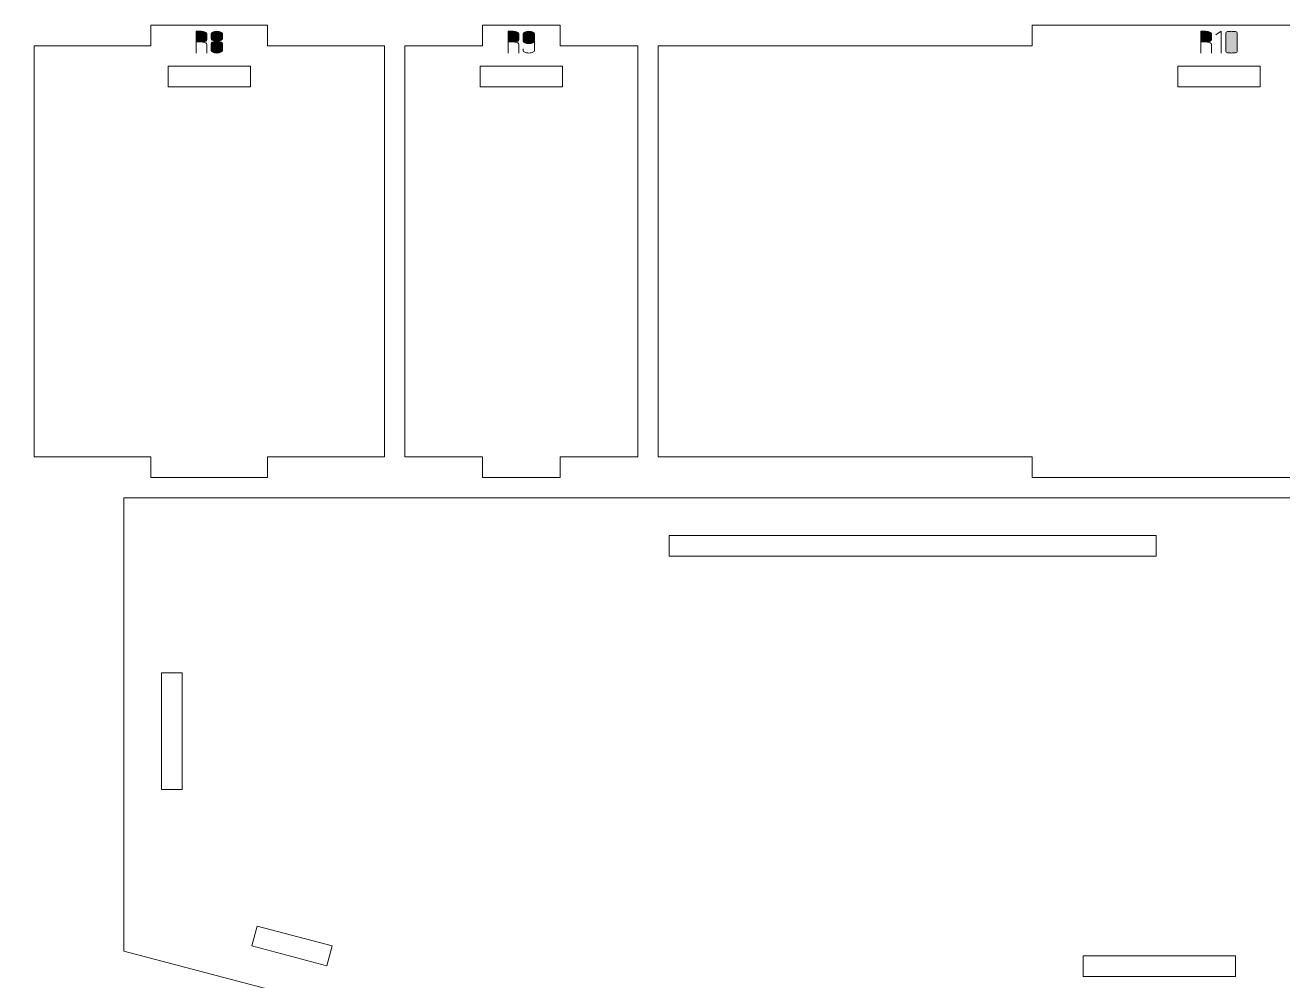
# Model space of a CAD drawing. Header units: centimetres. Extents: x -250 to 250, y -508 to 508.
# Drawn here: x 71.53 to 89.89, y 52.23 to 66.18 of the extents above; entities that cross this region are included whole.
import ezdxf

# ---------------------------------------------------------------- set-up
doc = ezdxf.new("R2010")
doc.units = ezdxf.units.CM
doc.header["$MEASUREMENT"] = 0
doc.layers.add('Capa 1', color=7, linetype='Continuous')

msp = doc.modelspace()

# ---------------------------------------------------------------- hatches: boundary and pattern name
at = {"layer": 'Capa 1', "true_color": 0x3e4095}
h = msp.add_hatch(color=175, dxfattribs=at)
edge = h.paths.add_edge_path()
edge.add_spline(control_points=[(74.09969, 65.93568), (74.1321, 65.93782), (74.15396, 65.94202), (74.16527, 65.94829), (74.17659, 65.95456), (74.18224, 65.96167), (74.18224, 65.96962), (74.18224, 65.96962), (74.18224, 66.05538), (74.18224, 66.05538), (74.18224, 66.06516), (74.17422, 66.07349), (74.15817, 66.08037), (74.14211, 66.08725), (74.12262, 66.09069), (74.09969, 66.09069), (74.09969, 66.09069), (74.02494, 66.09069), (74.02494, 66.09069), (74.02494, 66.09069), (74.02494, 65.93568), (74.02494, 65.93568), (74.02494, 65.93568), (74.09969, 65.93568), (74.09969, 65.93568)], knot_values=[0, 0, 0, 0, 0.125, 0.125, 0.125, 0.25, 0.25, 0.25, 0.375, 0.375, 0.375, 0.5, 0.5, 0.5, 0.625, 0.625, 0.625, 0.75, 0.75, 0.75, 0.875, 0.875, 0.875, 1, 1, 1, 1], degree=3, periodic=1)
h = msp.add_hatch(color=175, dxfattribs=at)
edge = h.paths.add_edge_path()
edge.add_spline(control_points=[(74.02494, 65.77425), (74.02494, 65.77425), (74.02494, 66.09069), (74.02494, 66.09069), (74.02494, 66.09069), (74.09969, 66.09069), (74.09969, 66.09069), (74.12262, 66.09069), (74.14211, 66.08725), (74.15817, 66.08037), (74.17422, 66.07349), (74.18224, 66.06516), (74.18224, 66.05538), (74.18224, 66.05538), (74.18224, 65.96962), (74.18224, 65.96962), (74.18224, 65.96167), (74.17659, 65.95456), (74.16527, 65.94829), (74.15396, 65.94202), (74.1321, 65.93782), (74.09969, 65.93568), (74.1321, 65.93354), (74.15396, 65.92934), (74.16527, 65.92307), (74.17659, 65.9168), (74.18224, 65.90969), (74.18224, 65.90174), (74.18224, 65.90174), (74.18224, 65.77425), (74.18224, 65.77425), (74.18224, 65.77425), (74.18224, 65.90174), (74.18224, 65.90174), (74.18224, 65.90969), (74.17659, 65.9168), (74.16527, 65.92307), (74.15396, 65.92934), (74.1321, 65.93354), (74.09969, 65.93568), (74.09969, 65.93568), (74.02494, 65.93568), (74.02494, 65.93568), (74.02494, 65.93568), (74.02494, 65.77425), (74.02494, 65.77425)], knot_values=[0, 0, 0, 0, 0.06666667, 0.06666667, 0.06666667, 0.13333333, 0.13333333, 0.13333333, 0.2, 0.2, 0.2, 0.26666667, 0.26666667, 0.26666667, 0.33333333, 0.33333333, 0.33333333, 0.4, 0.4, 0.4, 0.46666667, 0.46666667, 0.46666667, 0.53333333, 0.53333333, 0.53333333, 0.6, 0.6, 0.6, 0.66666667, 0.66666667, 0.66666667, 0.73333333, 0.73333333, 0.73333333, 0.8, 0.8, 0.8, 0.86666667, 0.86666667, 0.86666667, 0.93333333, 0.93333333, 0.93333333, 1, 1, 1, 1], degree=3, periodic=1)
h = msp.add_hatch(color=175, dxfattribs=at)
edge = h.paths.add_edge_path()
edge.add_spline(control_points=[(74.24507, 65.98108), (74.24507, 65.97313), (74.25073, 65.96595), (74.26204, 65.95953), (74.27335, 65.95311), (74.29521, 65.94883), (74.32762, 65.94669), (74.36003, 65.94883), (74.38189, 65.95311), (74.3932, 65.95953), (74.40451, 65.96595), (74.41017, 65.97313), (74.41017, 65.98108), (74.41017, 65.98108), (74.41017, 66.05538), (74.41017, 66.05538), (74.41017, 66.06516), (74.4023, 66.07349), (74.38655, 66.08037), (74.37081, 66.08725), (74.35116, 66.09069), (74.32762, 66.09069), (74.30408, 66.09069), (74.28443, 66.08725), (74.26869, 66.08037), (74.25294, 66.07349), (74.24507, 66.06516), (74.24507, 66.05538), (74.24507, 66.05538), (74.24507, 65.98108), (74.24507, 65.98108)], knot_values=[0, 0, 0, 0, 0.1, 0.1, 0.1, 0.2, 0.2, 0.2, 0.3, 0.3, 0.3, 0.4, 0.4, 0.4, 0.5, 0.5, 0.5, 0.6, 0.6, 0.6, 0.7, 0.7, 0.7, 0.8, 0.8, 0.8, 0.9, 0.9, 0.9, 1, 1, 1, 1], degree=3, periodic=1)
h = msp.add_hatch(color=175, dxfattribs=at)
edge = h.paths.add_edge_path()
edge.add_spline(control_points=[(74.32762, 65.77425), (74.30408, 65.77425), (74.28443, 65.77769), (74.26869, 65.78457), (74.25294, 65.79145), (74.24507, 65.79978), (74.24507, 65.80956), (74.24507, 65.80956), (74.24507, 65.91275), (74.24507, 65.91275), (74.24507, 65.92101), (74.25073, 65.92819), (74.26204, 65.9343), (74.27335, 65.94042), (74.29521, 65.94455), (74.32762, 65.94669), (74.29521, 65.94883), (74.27335, 65.95311), (74.26204, 65.95953), (74.25073, 65.96595), (74.24507, 65.97313), (74.24507, 65.98108), (74.24507, 65.98108), (74.24507, 66.05538), (74.24507, 66.05538), (74.24507, 66.06516), (74.25294, 66.07349), (74.26869, 66.08037), (74.28443, 66.08725), (74.30408, 66.09069), (74.32762, 66.09069), (74.35116, 66.09069), (74.37081, 66.08725), (74.38655, 66.08037), (74.4023, 66.07349), (74.41017, 66.06516), (74.41017, 66.05538), (74.41017, 66.05538), (74.41017, 65.98108), (74.41017, 65.98108), (74.41017, 65.97313), (74.40451, 65.96595), (74.3932, 65.95953), (74.38189, 65.95311), (74.36003, 65.94883), (74.32762, 65.94669), (74.36003, 65.94455), (74.38189, 65.94042), (74.3932, 65.9343), (74.40451, 65.92819), (74.41017, 65.92101), (74.41017, 65.91275), (74.41017, 65.91275), (74.41017, 65.80956), (74.41017, 65.80956), (74.41017, 65.79978), (74.4023, 65.79145), (74.38655, 65.78457), (74.37081, 65.77769), (74.35116, 65.77425), (74.32762, 65.77425)], knot_values=[0, 0, 0, 0, 0.05, 0.05, 0.05, 0.1, 0.1, 0.1, 0.15, 0.15, 0.15, 0.2, 0.2, 0.2, 0.25, 0.25, 0.25, 0.3, 0.3, 0.3, 0.35, 0.35, 0.35, 0.4, 0.4, 0.4, 0.45, 0.45, 0.45, 0.5, 0.5, 0.5, 0.55, 0.55, 0.55, 0.6, 0.6, 0.6, 0.65, 0.65, 0.65, 0.7, 0.7, 0.7, 0.75, 0.75, 0.75, 0.8, 0.8, 0.8, 0.85, 0.85, 0.85, 0.9, 0.9, 0.9, 0.95, 0.95, 0.95, 1, 1, 1, 1], degree=3, periodic=1)
h = msp.add_hatch(color=175, dxfattribs=at)
edge = h.paths.add_edge_path()
edge.add_spline(control_points=[(78.65385, 65.93568), (78.68626, 65.93782), (78.70812, 65.94202), (78.71943, 65.94829), (78.73075, 65.95456), (78.7364, 65.96167), (78.7364, 65.96962), (78.7364, 65.96962), (78.7364, 66.05538), (78.7364, 66.05538), (78.7364, 66.06516), (78.72838, 66.07349), (78.71233, 66.08037), (78.69627, 66.08725), (78.67678, 66.09069), (78.65385, 66.09069), (78.65385, 66.09069), (78.5791, 66.09069), (78.5791, 66.09069), (78.5791, 66.09069), (78.5791, 65.93568), (78.5791, 65.93568), (78.5791, 65.93568), (78.65385, 65.93568), (78.65385, 65.93568)], knot_values=[0, 0, 0, 0, 0.125, 0.125, 0.125, 0.25, 0.25, 0.25, 0.375, 0.375, 0.375, 0.5, 0.5, 0.5, 0.625, 0.625, 0.625, 0.75, 0.75, 0.75, 0.875, 0.875, 0.875, 1, 1, 1, 1], degree=3, periodic=1)
h = msp.add_hatch(color=175, dxfattribs=at)
edge = h.paths.add_edge_path()
edge.add_spline(control_points=[(78.5791, 65.77425), (78.5791, 65.77425), (78.5791, 66.09069), (78.5791, 66.09069), (78.5791, 66.09069), (78.65385, 66.09069), (78.65385, 66.09069), (78.67678, 66.09069), (78.69627, 66.08725), (78.71233, 66.08037), (78.72838, 66.07349), (78.7364, 66.06516), (78.7364, 66.05538), (78.7364, 66.05538), (78.7364, 65.96962), (78.7364, 65.96962), (78.7364, 65.96167), (78.73075, 65.95456), (78.71943, 65.94829), (78.70812, 65.94202), (78.68626, 65.93782), (78.65385, 65.93568), (78.68626, 65.93354), (78.70812, 65.92934), (78.71943, 65.92307), (78.73075, 65.9168), (78.7364, 65.90969), (78.7364, 65.90174), (78.7364, 65.90174), (78.7364, 65.77425), (78.7364, 65.77425), (78.7364, 65.77425), (78.7364, 65.90174), (78.7364, 65.90174), (78.7364, 65.90969), (78.73075, 65.9168), (78.71943, 65.92307), (78.70812, 65.92934), (78.68626, 65.93354), (78.65385, 65.93568), (78.65385, 65.93568), (78.5791, 65.93568), (78.5791, 65.93568), (78.5791, 65.93568), (78.5791, 65.77425), (78.5791, 65.77425)], knot_values=[0, 0, 0, 0, 0.06666667, 0.06666667, 0.06666667, 0.13333333, 0.13333333, 0.13333333, 0.2, 0.2, 0.2, 0.26666667, 0.26666667, 0.26666667, 0.33333333, 0.33333333, 0.33333333, 0.4, 0.4, 0.4, 0.46666667, 0.46666667, 0.46666667, 0.53333333, 0.53333333, 0.53333333, 0.6, 0.6, 0.6, 0.66666667, 0.66666667, 0.66666667, 0.73333333, 0.73333333, 0.73333333, 0.8, 0.8, 0.8, 0.86666667, 0.86666667, 0.86666667, 0.93333333, 0.93333333, 0.93333333, 1, 1, 1, 1], degree=3, periodic=1)
h = msp.add_hatch(color=175, dxfattribs=at)
edge = h.paths.add_edge_path()
edge.add_spline(control_points=[(78.79923, 65.94806), (78.79923, 65.93828), (78.8071, 65.92995), (78.82285, 65.92307), (78.83859, 65.91619), (78.85824, 65.91275), (78.88178, 65.91275), (78.90502, 65.91214), (78.92458, 65.91497), (78.94048, 65.92123), (78.95638, 65.9275), (78.96433, 65.93645), (78.96433, 65.94806), (78.96433, 65.94806), (78.96433, 66.05538), (78.96433, 66.05538), (78.96433, 66.06516), (78.95646, 66.07349), (78.94071, 66.08037), (78.92497, 66.08725), (78.90532, 66.09069), (78.88178, 66.09069), (78.85824, 66.09069), (78.83859, 66.08725), (78.82285, 66.08037), (78.8071, 66.07349), (78.79923, 66.06516), (78.79923, 66.05538), (78.79923, 66.05538), (78.79923, 65.94806), (78.79923, 65.94806)], knot_values=[0, 0, 0, 0, 0.1, 0.1, 0.1, 0.2, 0.2, 0.2, 0.3, 0.3, 0.3, 0.4, 0.4, 0.4, 0.5, 0.5, 0.5, 0.6, 0.6, 0.6, 0.7, 0.7, 0.7, 0.8, 0.8, 0.8, 0.9, 0.9, 0.9, 1, 1, 1, 1], degree=3, periodic=1)
h = msp.add_hatch(color=175, dxfattribs=at)
edge = h.paths.add_edge_path()
edge.add_spline(control_points=[(78.88178, 65.77425), (78.85824, 65.77425), (78.83859, 65.77769), (78.82285, 65.78457), (78.8071, 65.79145), (78.79923, 65.79978), (78.79923, 65.80956), (78.79923, 65.80956), (78.79923, 65.83479), (78.79923, 65.83479), (78.79923, 65.83479), (78.79923, 65.80956), (78.79923, 65.80956), (78.79923, 65.79978), (78.8071, 65.79145), (78.82285, 65.78457), (78.83859, 65.77769), (78.85824, 65.77425), (78.88178, 65.77425), (78.90532, 65.77425), (78.92497, 65.77769), (78.94071, 65.78457), (78.95646, 65.79145), (78.96433, 65.79978), (78.96433, 65.80956), (78.96433, 65.80956), (78.96433, 65.94806), (78.96433, 65.94806), (78.96433, 65.93645), (78.95638, 65.9275), (78.94048, 65.92123), (78.92458, 65.91497), (78.90502, 65.91214), (78.88178, 65.91275), (78.85824, 65.91275), (78.83859, 65.91619), (78.82285, 65.92307), (78.8071, 65.92995), (78.79923, 65.93828), (78.79923, 65.94806), (78.79923, 65.94806), (78.79923, 66.05538), (78.79923, 66.05538), (78.79923, 66.06516), (78.8071, 66.07349), (78.82285, 66.08037), (78.83859, 66.08725), (78.85824, 66.09069), (78.88178, 66.09069), (78.90532, 66.09069), (78.92497, 66.08725), (78.94071, 66.08037), (78.95646, 66.07349), (78.96433, 66.06516), (78.96433, 66.05538), (78.96433, 66.05538), (78.96433, 65.94806), (78.96433, 65.94806), (78.96433, 65.94806), (78.96433, 65.80956), (78.96433, 65.80956), (78.96433, 65.79978), (78.95646, 65.79145), (78.94071, 65.78457), (78.92497, 65.77769), (78.90532, 65.77425), (78.88178, 65.77425)], knot_values=[0, 0, 0, 0, 0.04545455, 0.04545455, 0.04545455, 0.09090909, 0.09090909, 0.09090909, 0.13636364, 0.13636364, 0.13636364, 0.18181818, 0.18181818, 0.18181818, 0.22727273, 0.22727273, 0.22727273, 0.27272727, 0.27272727, 0.27272727, 0.31818182, 0.31818182, 0.31818182, 0.36363636, 0.36363636, 0.36363636, 0.40909091, 0.40909091, 0.40909091, 0.45454545, 0.45454545, 0.45454545, 0.5, 0.5, 0.5, 0.54545455, 0.54545455, 0.54545455, 0.59090909, 0.59090909, 0.59090909, 0.63636364, 0.63636364, 0.63636364, 0.68181818, 0.68181818, 0.68181818, 0.72727273, 0.72727273, 0.72727273, 0.77272727, 0.77272727, 0.77272727, 0.81818182, 0.81818182, 0.81818182, 0.86363636, 0.86363636, 0.86363636, 0.90909091, 0.90909091, 0.90909091, 0.95454545, 0.95454545, 0.95454545, 1, 1, 1, 1], degree=3, periodic=1)
h = msp.add_hatch(color=175, dxfattribs=at)
edge = h.paths.add_edge_path()
edge.add_spline(control_points=[(88.76101, 65.93568), (88.79342, 65.93782), (88.81528, 65.94202), (88.82659, 65.94829), (88.83791, 65.95456), (88.84356, 65.96167), (88.84356, 65.96962), (88.84356, 65.96962), (88.84356, 66.05538), (88.84356, 66.05538), (88.84356, 66.06516), (88.83554, 66.07349), (88.81949, 66.08037), (88.80343, 66.08725), (88.78394, 66.09069), (88.76101, 66.09069), (88.76101, 66.09069), (88.68626, 66.09069), (88.68626, 66.09069), (88.68626, 66.09069), (88.68626, 65.93568), (88.68626, 65.93568), (88.68626, 65.93568), (88.76101, 65.93568), (88.76101, 65.93568)], knot_values=[0, 0, 0, 0, 0.125, 0.125, 0.125, 0.25, 0.25, 0.25, 0.375, 0.375, 0.375, 0.5, 0.5, 0.5, 0.625, 0.625, 0.625, 0.75, 0.75, 0.75, 0.875, 0.875, 0.875, 1, 1, 1, 1], degree=3, periodic=1)
h = msp.add_hatch(color=175, dxfattribs=at)
edge = h.paths.add_edge_path()
edge.add_spline(control_points=[(88.68626, 65.77425), (88.68626, 65.77425), (88.68626, 66.09069), (88.68626, 66.09069), (88.68626, 66.09069), (88.76101, 66.09069), (88.76101, 66.09069), (88.78394, 66.09069), (88.80343, 66.08725), (88.81949, 66.08037), (88.83554, 66.07349), (88.84356, 66.06516), (88.84356, 66.05538), (88.84356, 66.05538), (88.84356, 65.96962), (88.84356, 65.96962), (88.84356, 65.96167), (88.83791, 65.95456), (88.82659, 65.94829), (88.81528, 65.94202), (88.79342, 65.93782), (88.76101, 65.93568), (88.79342, 65.93354), (88.81528, 65.92934), (88.82659, 65.92307), (88.83791, 65.9168), (88.84356, 65.90969), (88.84356, 65.90174), (88.84356, 65.90174), (88.84356, 65.77425), (88.84356, 65.77425), (88.84356, 65.77425), (88.84356, 65.90174), (88.84356, 65.90174), (88.84356, 65.90969), (88.83791, 65.9168), (88.82659, 65.92307), (88.81528, 65.92934), (88.79342, 65.93354), (88.76101, 65.93568), (88.76101, 65.93568), (88.68626, 65.93568), (88.68626, 65.93568), (88.68626, 65.93568), (88.68626, 65.77425), (88.68626, 65.77425)], knot_values=[0, 0, 0, 0, 0.06666667, 0.06666667, 0.06666667, 0.13333333, 0.13333333, 0.13333333, 0.2, 0.2, 0.2, 0.26666667, 0.26666667, 0.26666667, 0.33333333, 0.33333333, 0.33333333, 0.4, 0.4, 0.4, 0.46666667, 0.46666667, 0.46666667, 0.53333333, 0.53333333, 0.53333333, 0.6, 0.6, 0.6, 0.66666667, 0.66666667, 0.66666667, 0.73333333, 0.73333333, 0.73333333, 0.8, 0.8, 0.8, 0.86666667, 0.86666667, 0.86666667, 0.93333333, 0.93333333, 0.93333333, 1, 1, 1, 1], degree=3, periodic=1)
h = msp.add_hatch(color=175, dxfattribs=at)
edge = h.paths.add_edge_path()
edge.add_spline(control_points=[(88.98252, 66.09115), (88.98252, 66.09115), (88.90639, 66.03841), (88.90639, 66.03841), (88.90639, 66.03841), (88.98252, 66.09115), (88.98252, 66.09115), (88.98252, 66.09115), (88.98252, 65.77425), (88.98252, 65.77425), (88.98252, 65.77425), (88.98252, 66.09115), (88.98252, 66.09115)], knot_values=[0, 0, 0, 0, 0.25, 0.25, 0.25, 0.5, 0.5, 0.5, 0.75, 0.75, 0.75, 1, 1, 1, 1], degree=3, periodic=1)
h = msp.add_hatch(color=175, dxfattribs=at)
edge = h.paths.add_edge_path()
edge.add_spline(control_points=[(89.05315, 65.7981), (89.05315, 65.78831), (89.06102, 65.78189), (89.07677, 65.77884), (89.09251, 65.77578), (89.11216, 65.77425), (89.1357, 65.77425), (89.15924, 65.77425), (89.17889, 65.77578), (89.19463, 65.77884), (89.21038, 65.78189), (89.21825, 65.78831), (89.21825, 65.7981), (89.21825, 65.7981), (89.21825, 66.06638), (89.21825, 66.06638), (89.21825, 66.07617), (89.21038, 66.08267), (89.19463, 66.08588), (89.17889, 66.08909), (89.15924, 66.09069), (89.1357, 66.09069), (89.11216, 66.09069), (89.09251, 66.08909), (89.07677, 66.08588), (89.06102, 66.08267), (89.05315, 66.07617), (89.05315, 66.06638), (89.05315, 66.06638), (89.05315, 65.7981), (89.05315, 65.7981)], knot_values=[0, 0, 0, 0, 0.1, 0.1, 0.1, 0.2, 0.2, 0.2, 0.3, 0.3, 0.3, 0.4, 0.4, 0.4, 0.5, 0.5, 0.5, 0.6, 0.6, 0.6, 0.7, 0.7, 0.7, 0.8, 0.8, 0.8, 0.9, 0.9, 0.9, 1, 1, 1, 1], degree=3, periodic=1)
h = msp.add_hatch(color=175, dxfattribs=at)
edge = h.paths.add_edge_path()
edge.add_spline(control_points=[(89.21825, 65.7981), (89.21825, 65.78831), (89.21038, 65.78189), (89.19463, 65.77884), (89.17889, 65.77578), (89.15924, 65.77425), (89.1357, 65.77425), (89.11216, 65.77425), (89.09251, 65.77578), (89.07677, 65.77884), (89.06102, 65.78189), (89.05315, 65.78831), (89.05315, 65.7981), (89.05315, 65.7981), (89.05315, 66.06638), (89.05315, 66.06638), (89.05315, 66.07617), (89.06102, 66.08267), (89.07677, 66.08588), (89.09251, 66.08909), (89.11216, 66.09069), (89.1357, 66.09069), (89.15924, 66.09069), (89.17889, 66.08909), (89.19463, 66.08588), (89.21038, 66.08267), (89.21825, 66.07617), (89.21825, 66.06638), (89.21825, 66.06638), (89.21825, 65.7981), (89.21825, 65.7981)], knot_values=[0, 0, 0, 0, 0.1, 0.1, 0.1, 0.2, 0.2, 0.2, 0.3, 0.3, 0.3, 0.4, 0.4, 0.4, 0.5, 0.5, 0.5, 0.6, 0.6, 0.6, 0.7, 0.7, 0.7, 0.8, 0.8, 0.8, 0.9, 0.9, 0.9, 1, 1, 1, 1], degree=3, periodic=1)
h = msp.add_hatch(color=175, dxfattribs=at)
edge = h.paths.add_edge_path()
edge.add_spline(control_points=[(74.24507, 65.80956), (74.24507, 65.79978), (74.25294, 65.79145), (74.26869, 65.78457), (74.28443, 65.77769), (74.30408, 65.77425), (74.32762, 65.77425), (74.35116, 65.77425), (74.37081, 65.77769), (74.38655, 65.78457), (74.4023, 65.79145), (74.41017, 65.79978), (74.41017, 65.80956), (74.41017, 65.80956), (74.41017, 65.91275), (74.41017, 65.91275), (74.41017, 65.92101), (74.40451, 65.92819), (74.3932, 65.9343), (74.38189, 65.94042), (74.36003, 65.94455), (74.32762, 65.94669), (74.29521, 65.94455), (74.27335, 65.94042), (74.26204, 65.9343), (74.25073, 65.92819), (74.24507, 65.92101), (74.24507, 65.91275), (74.24507, 65.91275), (74.24507, 65.80956), (74.24507, 65.80956)], knot_values=[0, 0, 0, 0, 0.1, 0.1, 0.1, 0.2, 0.2, 0.2, 0.3, 0.3, 0.3, 0.4, 0.4, 0.4, 0.5, 0.5, 0.5, 0.6, 0.6, 0.6, 0.7, 0.7, 0.7, 0.8, 0.8, 0.8, 0.9, 0.9, 0.9, 1, 1, 1, 1], degree=3, periodic=1)

# ---------------------------------------------------------------- linework, layer by layer
at = {"layer": 'Capa 1', "color": 240, "lineweight": 20}
for points, knots in [([(71.66197, 65.88065), (71.66197, 65.88065), (71.66197, 59.88065), (71.66197, 59.88065), (71.66197, 59.88065), (73.3657, 59.88065), (73.3657, 59.88065), (73.3657, 59.88065), (73.3657, 59.58065), (73.3657, 59.58065), (73.3657, 59.58065), (75.06942, 59.58065), (75.06942, 59.58065), (75.06942, 59.58065), (75.06942, 59.88065), (75.06942, 59.88065), (75.06942, 59.88065), (76.77314, 59.88065), (76.77314, 59.88065), (76.77314, 59.88065), (76.77314, 65.88065), (76.77314, 65.88065), (76.77314, 65.88065), (75.06942, 65.88065), (75.06942, 65.88065), (75.06942, 65.88065), (75.06942, 66.18065), (75.06942, 66.18065), (75.06942, 66.18065), (73.3657, 66.18065), (73.3657, 66.18065), (73.3657, 66.18065), (73.3657, 65.88065), (73.3657, 65.88065), (73.3657, 65.88065), (71.66197, 65.88065), (71.66197, 65.88065)], [0, 0, 0, 0, 0.08333333, 0.08333333, 0.08333333, 0.16666667, 0.16666667, 0.16666667, 0.25, 0.25, 0.25, 0.33333333, 0.33333333, 0.33333333, 0.41666667, 0.41666667, 0.41666667, 0.5, 0.5, 0.5, 0.58333333, 0.58333333, 0.58333333, 0.66666667, 0.66666667, 0.66666667, 0.75, 0.75, 0.75, 0.83333333, 0.83333333, 0.83333333, 0.91666667, 0.91666667, 0.91666667, 1, 1, 1, 1]), ([(77.07314, 65.88065), (77.07314, 65.88065), (77.07314, 59.88065), (77.07314, 59.88065), (77.07314, 59.88065), (78.20553, 59.88065), (78.20553, 59.88065), (78.20553, 59.88065), (78.20553, 59.58065), (78.20553, 59.58065), (78.20553, 59.58065), (79.33791, 59.58065), (79.33791, 59.58065), (79.33791, 59.58065), (79.33791, 59.88065), (79.33791, 59.88065), (79.33791, 59.88065), (80.4703, 59.88065), (80.4703, 59.88065), (80.4703, 59.88065), (80.4703, 65.88065), (80.4703, 65.88065), (80.4703, 65.88065), (79.33791, 65.88065), (79.33791, 65.88065), (79.33791, 65.88065), (79.33791, 66.18065), (79.33791, 66.18065), (79.33791, 66.18065), (78.20553, 66.18065), (78.20553, 66.18065), (78.20553, 66.18065), (78.20553, 65.88065), (78.20553, 65.88065), (78.20553, 65.88065), (77.07314, 65.88065), (77.07314, 65.88065)], [0, 0, 0, 0, 0.08333333, 0.08333333, 0.08333333, 0.16666667, 0.16666667, 0.16666667, 0.25, 0.25, 0.25, 0.33333333, 0.33333333, 0.33333333, 0.41666667, 0.41666667, 0.41666667, 0.5, 0.5, 0.5, 0.58333333, 0.58333333, 0.58333333, 0.66666667, 0.66666667, 0.66666667, 0.75, 0.75, 0.75, 0.83333333, 0.83333333, 0.83333333, 0.91666667, 0.91666667, 0.91666667, 1, 1, 1, 1]), ([(80.7703, 65.88065), (80.7703, 65.88065), (80.7703, 59.88065), (80.7703, 59.88065), (80.7703, 59.88065), (86.22493, 59.88065), (86.22493, 59.88065), (86.22493, 59.88065), (86.22493, 59.58065), (86.22493, 59.58065), (86.22493, 59.58065), (91.67957, 59.58065), (91.67957, 59.58065), (91.67957, 59.58065), (91.67957, 59.88065), (91.67957, 59.88065), (91.67957, 59.88065), (97.13421, 59.88065), (97.13421, 59.88065), (97.13421, 59.88065), (97.13421, 65.88065), (97.13421, 65.88065), (97.13421, 65.88065), (91.67957, 65.88065), (91.67957, 65.88065), (91.67957, 65.88065), (91.67957, 66.18065), (91.67957, 66.18065), (91.67957, 66.18065), (86.22493, 66.18065), (86.22493, 66.18065), (86.22493, 66.18065), (86.22493, 65.88065), (86.22493, 65.88065), (86.22493, 65.88065), (80.7703, 65.88065), (80.7703, 65.88065)], [0, 0, 0, 0, 0.08333333, 0.08333333, 0.08333333, 0.16666667, 0.16666667, 0.16666667, 0.25, 0.25, 0.25, 0.33333333, 0.33333333, 0.33333333, 0.41666667, 0.41666667, 0.41666667, 0.5, 0.5, 0.5, 0.58333333, 0.58333333, 0.58333333, 0.66666667, 0.66666667, 0.66666667, 0.75, 0.75, 0.75, 0.83333333, 0.83333333, 0.83333333, 0.91666667, 0.91666667, 0.91666667, 1, 1, 1, 1]), ([(73.61756, 65.28106), (73.61756, 65.28106), (74.81756, 65.28106), (74.81756, 65.28106), (74.81756, 65.28106), (74.81756, 65.58106), (74.81756, 65.58106), (74.81756, 65.58106), (73.61756, 65.58106), (73.61756, 65.58106), (73.61756, 65.58106), (73.61756, 65.28106), (73.61756, 65.28106)], [0, 0, 0, 0, 0.25, 0.25, 0.25, 0.5, 0.5, 0.5, 0.75, 0.75, 0.75, 1, 1, 1, 1]), ([(78.17172, 65.28106), (78.17172, 65.28106), (79.37172, 65.28106), (79.37172, 65.28106), (79.37172, 65.28106), (79.37172, 65.58106), (79.37172, 65.58106), (79.37172, 65.58106), (78.17172, 65.58106), (78.17172, 65.58106), (78.17172, 65.58106), (78.17172, 65.28106), (78.17172, 65.28106)], [0, 0, 0, 0, 0.25, 0.25, 0.25, 0.5, 0.5, 0.5, 0.75, 0.75, 0.75, 1, 1, 1, 1]), ([(88.35226, 65.28106), (88.35226, 65.28106), (89.55226, 65.28106), (89.55226, 65.28106), (89.55226, 65.28106), (89.55226, 65.58106), (89.55226, 65.58106), (89.55226, 65.58106), (88.35226, 65.58106), (88.35226, 65.58106), (88.35226, 65.58106), (88.35226, 65.28106), (88.35226, 65.28106)], [0, 0, 0, 0, 0.25, 0.25, 0.25, 0.5, 0.5, 0.5, 0.75, 0.75, 0.75, 1, 1, 1, 1])]:
    msp.add_open_spline(points, degree=3, knots=knots, dxfattribs=at)
at = {"layer": 'Capa 1', "color": 114, "lineweight": 9}
for points, knots in [([(74.09969, 65.93568), (74.1321, 65.93782), (74.15396, 65.94202), (74.16527, 65.94829), (74.17659, 65.95456), (74.18224, 65.96167), (74.18224, 65.96962), (74.18224, 65.96962), (74.18224, 66.05538), (74.18224, 66.05538), (74.18224, 66.06516), (74.17422, 66.07349), (74.15817, 66.08037), (74.14211, 66.08725), (74.12262, 66.09069), (74.09969, 66.09069), (74.09969, 66.09069), (74.02494, 66.09069), (74.02494, 66.09069), (74.02494, 66.09069), (74.02494, 65.93568), (74.02494, 65.93568), (74.02494, 65.93568), (74.09969, 65.93568), (74.09969, 65.93568)], [0, 0, 0, 0, 0.125, 0.125, 0.125, 0.25, 0.25, 0.25, 0.375, 0.375, 0.375, 0.5, 0.5, 0.5, 0.625, 0.625, 0.625, 0.75, 0.75, 0.75, 0.875, 0.875, 0.875, 1, 1, 1, 1]), ([(74.02494, 65.77425), (74.02494, 65.77425), (74.02494, 66.09069), (74.02494, 66.09069), (74.02494, 66.09069), (74.09969, 66.09069), (74.09969, 66.09069), (74.12262, 66.09069), (74.14211, 66.08725), (74.15817, 66.08037), (74.17422, 66.07349), (74.18224, 66.06516), (74.18224, 66.05538), (74.18224, 66.05538), (74.18224, 65.96962), (74.18224, 65.96962), (74.18224, 65.96167), (74.17659, 65.95456), (74.16527, 65.94829), (74.15396, 65.94202), (74.1321, 65.93782), (74.09969, 65.93568), (74.1321, 65.93354), (74.15396, 65.92934), (74.16527, 65.92307), (74.17659, 65.9168), (74.18224, 65.90969), (74.18224, 65.90174), (74.18224, 65.90174), (74.18224, 65.77425), (74.18224, 65.77425), (74.18224, 65.77425), (74.18224, 65.90174), (74.18224, 65.90174), (74.18224, 65.90969), (74.17659, 65.9168), (74.16527, 65.92307), (74.15396, 65.92934), (74.1321, 65.93354), (74.09969, 65.93568), (74.09969, 65.93568), (74.02494, 65.93568), (74.02494, 65.93568), (74.02494, 65.93568), (74.02494, 65.77425), (74.02494, 65.77425)], [0, 0, 0, 0, 0.06666667, 0.06666667, 0.06666667, 0.13333333, 0.13333333, 0.13333333, 0.2, 0.2, 0.2, 0.26666667, 0.26666667, 0.26666667, 0.33333333, 0.33333333, 0.33333333, 0.4, 0.4, 0.4, 0.46666667, 0.46666667, 0.46666667, 0.53333333, 0.53333333, 0.53333333, 0.6, 0.6, 0.6, 0.66666667, 0.66666667, 0.66666667, 0.73333333, 0.73333333, 0.73333333, 0.8, 0.8, 0.8, 0.86666667, 0.86666667, 0.86666667, 0.93333333, 0.93333333, 0.93333333, 1, 1, 1, 1]), ([(74.24507, 65.98108), (74.24507, 65.97313), (74.25073, 65.96595), (74.26204, 65.95953), (74.27335, 65.95311), (74.29521, 65.94883), (74.32762, 65.94669), (74.36003, 65.94883), (74.38189, 65.95311), (74.3932, 65.95953), (74.40451, 65.96595), (74.41017, 65.97313), (74.41017, 65.98108), (74.41017, 65.98108), (74.41017, 66.05538), (74.41017, 66.05538), (74.41017, 66.06516), (74.4023, 66.07349), (74.38655, 66.08037), (74.37081, 66.08725), (74.35116, 66.09069), (74.32762, 66.09069), (74.30408, 66.09069), (74.28443, 66.08725), (74.26869, 66.08037), (74.25294, 66.07349), (74.24507, 66.06516), (74.24507, 66.05538), (74.24507, 66.05538), (74.24507, 65.98108), (74.24507, 65.98108)], [0, 0, 0, 0, 0.1, 0.1, 0.1, 0.2, 0.2, 0.2, 0.3, 0.3, 0.3, 0.4, 0.4, 0.4, 0.5, 0.5, 0.5, 0.6, 0.6, 0.6, 0.7, 0.7, 0.7, 0.8, 0.8, 0.8, 0.9, 0.9, 0.9, 1, 1, 1, 1]), ([(74.32762, 65.77425), (74.30408, 65.77425), (74.28443, 65.77769), (74.26869, 65.78457), (74.25294, 65.79145), (74.24507, 65.79978), (74.24507, 65.80956), (74.24507, 65.80956), (74.24507, 65.91275), (74.24507, 65.91275), (74.24507, 65.92101), (74.25073, 65.92819), (74.26204, 65.9343), (74.27335, 65.94042), (74.29521, 65.94455), (74.32762, 65.94669), (74.29521, 65.94883), (74.27335, 65.95311), (74.26204, 65.95953), (74.25073, 65.96595), (74.24507, 65.97313), (74.24507, 65.98108), (74.24507, 65.98108), (74.24507, 66.05538), (74.24507, 66.05538), (74.24507, 66.06516), (74.25294, 66.07349), (74.26869, 66.08037), (74.28443, 66.08725), (74.30408, 66.09069), (74.32762, 66.09069), (74.35116, 66.09069), (74.37081, 66.08725), (74.38655, 66.08037), (74.4023, 66.07349), (74.41017, 66.06516), (74.41017, 66.05538), (74.41017, 66.05538), (74.41017, 65.98108), (74.41017, 65.98108), (74.41017, 65.97313), (74.40451, 65.96595), (74.3932, 65.95953), (74.38189, 65.95311), (74.36003, 65.94883), (74.32762, 65.94669), (74.36003, 65.94455), (74.38189, 65.94042), (74.3932, 65.9343), (74.40451, 65.92819), (74.41017, 65.92101), (74.41017, 65.91275), (74.41017, 65.91275), (74.41017, 65.80956), (74.41017, 65.80956), (74.41017, 65.79978), (74.4023, 65.79145), (74.38655, 65.78457), (74.37081, 65.77769), (74.35116, 65.77425), (74.32762, 65.77425)], [0, 0, 0, 0, 0.05, 0.05, 0.05, 0.1, 0.1, 0.1, 0.15, 0.15, 0.15, 0.2, 0.2, 0.2, 0.25, 0.25, 0.25, 0.3, 0.3, 0.3, 0.35, 0.35, 0.35, 0.4, 0.4, 0.4, 0.45, 0.45, 0.45, 0.5, 0.5, 0.5, 0.55, 0.55, 0.55, 0.6, 0.6, 0.6, 0.65, 0.65, 0.65, 0.7, 0.7, 0.7, 0.75, 0.75, 0.75, 0.8, 0.8, 0.8, 0.85, 0.85, 0.85, 0.9, 0.9, 0.9, 0.95, 0.95, 0.95, 1, 1, 1, 1]), ([(78.65385, 65.93568), (78.68626, 65.93782), (78.70812, 65.94202), (78.71943, 65.94829), (78.73075, 65.95456), (78.7364, 65.96167), (78.7364, 65.96962), (78.7364, 65.96962), (78.7364, 66.05538), (78.7364, 66.05538), (78.7364, 66.06516), (78.72838, 66.07349), (78.71233, 66.08037), (78.69627, 66.08725), (78.67678, 66.09069), (78.65385, 66.09069), (78.65385, 66.09069), (78.5791, 66.09069), (78.5791, 66.09069), (78.5791, 66.09069), (78.5791, 65.93568), (78.5791, 65.93568), (78.5791, 65.93568), (78.65385, 65.93568), (78.65385, 65.93568)], [0, 0, 0, 0, 0.125, 0.125, 0.125, 0.25, 0.25, 0.25, 0.375, 0.375, 0.375, 0.5, 0.5, 0.5, 0.625, 0.625, 0.625, 0.75, 0.75, 0.75, 0.875, 0.875, 0.875, 1, 1, 1, 1]), ([(78.5791, 65.77425), (78.5791, 65.77425), (78.5791, 66.09069), (78.5791, 66.09069), (78.5791, 66.09069), (78.65385, 66.09069), (78.65385, 66.09069), (78.67678, 66.09069), (78.69627, 66.08725), (78.71233, 66.08037), (78.72838, 66.07349), (78.7364, 66.06516), (78.7364, 66.05538), (78.7364, 66.05538), (78.7364, 65.96962), (78.7364, 65.96962), (78.7364, 65.96167), (78.73075, 65.95456), (78.71943, 65.94829), (78.70812, 65.94202), (78.68626, 65.93782), (78.65385, 65.93568), (78.68626, 65.93354), (78.70812, 65.92934), (78.71943, 65.92307), (78.73075, 65.9168), (78.7364, 65.90969), (78.7364, 65.90174), (78.7364, 65.90174), (78.7364, 65.77425), (78.7364, 65.77425), (78.7364, 65.77425), (78.7364, 65.90174), (78.7364, 65.90174), (78.7364, 65.90969), (78.73075, 65.9168), (78.71943, 65.92307), (78.70812, 65.92934), (78.68626, 65.93354), (78.65385, 65.93568), (78.65385, 65.93568), (78.5791, 65.93568), (78.5791, 65.93568), (78.5791, 65.93568), (78.5791, 65.77425), (78.5791, 65.77425)], [0, 0, 0, 0, 0.06666667, 0.06666667, 0.06666667, 0.13333333, 0.13333333, 0.13333333, 0.2, 0.2, 0.2, 0.26666667, 0.26666667, 0.26666667, 0.33333333, 0.33333333, 0.33333333, 0.4, 0.4, 0.4, 0.46666667, 0.46666667, 0.46666667, 0.53333333, 0.53333333, 0.53333333, 0.6, 0.6, 0.6, 0.66666667, 0.66666667, 0.66666667, 0.73333333, 0.73333333, 0.73333333, 0.8, 0.8, 0.8, 0.86666667, 0.86666667, 0.86666667, 0.93333333, 0.93333333, 0.93333333, 1, 1, 1, 1]), ([(78.79923, 65.94806), (78.79923, 65.93828), (78.8071, 65.92995), (78.82285, 65.92307), (78.83859, 65.91619), (78.85824, 65.91275), (78.88178, 65.91275), (78.90502, 65.91214), (78.92458, 65.91497), (78.94048, 65.92123), (78.95638, 65.9275), (78.96433, 65.93645), (78.96433, 65.94806), (78.96433, 65.94806), (78.96433, 66.05538), (78.96433, 66.05538), (78.96433, 66.06516), (78.95646, 66.07349), (78.94071, 66.08037), (78.92497, 66.08725), (78.90532, 66.09069), (78.88178, 66.09069), (78.85824, 66.09069), (78.83859, 66.08725), (78.82285, 66.08037), (78.8071, 66.07349), (78.79923, 66.06516), (78.79923, 66.05538), (78.79923, 66.05538), (78.79923, 65.94806), (78.79923, 65.94806)], [0, 0, 0, 0, 0.1, 0.1, 0.1, 0.2, 0.2, 0.2, 0.3, 0.3, 0.3, 0.4, 0.4, 0.4, 0.5, 0.5, 0.5, 0.6, 0.6, 0.6, 0.7, 0.7, 0.7, 0.8, 0.8, 0.8, 0.9, 0.9, 0.9, 1, 1, 1, 1]), ([(78.88178, 65.77425), (78.85824, 65.77425), (78.83859, 65.77769), (78.82285, 65.78457), (78.8071, 65.79145), (78.79923, 65.79978), (78.79923, 65.80956), (78.79923, 65.80956), (78.79923, 65.83479), (78.79923, 65.83479), (78.79923, 65.83479), (78.79923, 65.80956), (78.79923, 65.80956), (78.79923, 65.79978), (78.8071, 65.79145), (78.82285, 65.78457), (78.83859, 65.77769), (78.85824, 65.77425), (78.88178, 65.77425), (78.90532, 65.77425), (78.92497, 65.77769), (78.94071, 65.78457), (78.95646, 65.79145), (78.96433, 65.79978), (78.96433, 65.80956), (78.96433, 65.80956), (78.96433, 65.94806), (78.96433, 65.94806), (78.96433, 65.93645), (78.95638, 65.9275), (78.94048, 65.92123), (78.92458, 65.91497), (78.90502, 65.91214), (78.88178, 65.91275), (78.85824, 65.91275), (78.83859, 65.91619), (78.82285, 65.92307), (78.8071, 65.92995), (78.79923, 65.93828), (78.79923, 65.94806), (78.79923, 65.94806), (78.79923, 66.05538), (78.79923, 66.05538), (78.79923, 66.06516), (78.8071, 66.07349), (78.82285, 66.08037), (78.83859, 66.08725), (78.85824, 66.09069), (78.88178, 66.09069), (78.90532, 66.09069), (78.92497, 66.08725), (78.94071, 66.08037), (78.95646, 66.07349), (78.96433, 66.06516), (78.96433, 66.05538), (78.96433, 66.05538), (78.96433, 65.94806), (78.96433, 65.94806), (78.96433, 65.94806), (78.96433, 65.80956), (78.96433, 65.80956), (78.96433, 65.79978), (78.95646, 65.79145), (78.94071, 65.78457), (78.92497, 65.77769), (78.90532, 65.77425), (78.88178, 65.77425)], [0, 0, 0, 0, 0.04545455, 0.04545455, 0.04545455, 0.09090909, 0.09090909, 0.09090909, 0.13636364, 0.13636364, 0.13636364, 0.18181818, 0.18181818, 0.18181818, 0.22727273, 0.22727273, 0.22727273, 0.27272727, 0.27272727, 0.27272727, 0.31818182, 0.31818182, 0.31818182, 0.36363636, 0.36363636, 0.36363636, 0.40909091, 0.40909091, 0.40909091, 0.45454545, 0.45454545, 0.45454545, 0.5, 0.5, 0.5, 0.54545455, 0.54545455, 0.54545455, 0.59090909, 0.59090909, 0.59090909, 0.63636364, 0.63636364, 0.63636364, 0.68181818, 0.68181818, 0.68181818, 0.72727273, 0.72727273, 0.72727273, 0.77272727, 0.77272727, 0.77272727, 0.81818182, 0.81818182, 0.81818182, 0.86363636, 0.86363636, 0.86363636, 0.90909091, 0.90909091, 0.90909091, 0.95454545, 0.95454545, 0.95454545, 1, 1, 1, 1]), ([(88.76101, 65.93568), (88.79342, 65.93782), (88.81528, 65.94202), (88.82659, 65.94829), (88.83791, 65.95456), (88.84356, 65.96167), (88.84356, 65.96962), (88.84356, 65.96962), (88.84356, 66.05538), (88.84356, 66.05538), (88.84356, 66.06516), (88.83554, 66.07349), (88.81949, 66.08037), (88.80343, 66.08725), (88.78394, 66.09069), (88.76101, 66.09069), (88.76101, 66.09069), (88.68626, 66.09069), (88.68626, 66.09069), (88.68626, 66.09069), (88.68626, 65.93568), (88.68626, 65.93568), (88.68626, 65.93568), (88.76101, 65.93568), (88.76101, 65.93568)], [0, 0, 0, 0, 0.125, 0.125, 0.125, 0.25, 0.25, 0.25, 0.375, 0.375, 0.375, 0.5, 0.5, 0.5, 0.625, 0.625, 0.625, 0.75, 0.75, 0.75, 0.875, 0.875, 0.875, 1, 1, 1, 1]), ([(88.68626, 65.77425), (88.68626, 65.77425), (88.68626, 66.09069), (88.68626, 66.09069), (88.68626, 66.09069), (88.76101, 66.09069), (88.76101, 66.09069), (88.78394, 66.09069), (88.80343, 66.08725), (88.81949, 66.08037), (88.83554, 66.07349), (88.84356, 66.06516), (88.84356, 66.05538), (88.84356, 66.05538), (88.84356, 65.96962), (88.84356, 65.96962), (88.84356, 65.96167), (88.83791, 65.95456), (88.82659, 65.94829), (88.81528, 65.94202), (88.79342, 65.93782), (88.76101, 65.93568), (88.79342, 65.93354), (88.81528, 65.92934), (88.82659, 65.92307), (88.83791, 65.9168), (88.84356, 65.90969), (88.84356, 65.90174), (88.84356, 65.90174), (88.84356, 65.77425), (88.84356, 65.77425), (88.84356, 65.77425), (88.84356, 65.90174), (88.84356, 65.90174), (88.84356, 65.90969), (88.83791, 65.9168), (88.82659, 65.92307), (88.81528, 65.92934), (88.79342, 65.93354), (88.76101, 65.93568), (88.76101, 65.93568), (88.68626, 65.93568), (88.68626, 65.93568), (88.68626, 65.93568), (88.68626, 65.77425), (88.68626, 65.77425)], [0, 0, 0, 0, 0.06666667, 0.06666667, 0.06666667, 0.13333333, 0.13333333, 0.13333333, 0.2, 0.2, 0.2, 0.26666667, 0.26666667, 0.26666667, 0.33333333, 0.33333333, 0.33333333, 0.4, 0.4, 0.4, 0.46666667, 0.46666667, 0.46666667, 0.53333333, 0.53333333, 0.53333333, 0.6, 0.6, 0.6, 0.66666667, 0.66666667, 0.66666667, 0.73333333, 0.73333333, 0.73333333, 0.8, 0.8, 0.8, 0.86666667, 0.86666667, 0.86666667, 0.93333333, 0.93333333, 0.93333333, 1, 1, 1, 1]), ([(88.98252, 66.09115), (88.98252, 66.09115), (88.90639, 66.03841), (88.90639, 66.03841), (88.90639, 66.03841), (88.98252, 66.09115), (88.98252, 66.09115), (88.98252, 66.09115), (88.98252, 65.77425), (88.98252, 65.77425), (88.98252, 65.77425), (88.98252, 66.09115), (88.98252, 66.09115)], [0, 0, 0, 0, 0.25, 0.25, 0.25, 0.5, 0.5, 0.5, 0.75, 0.75, 0.75, 1, 1, 1, 1]), ([(89.05315, 65.7981), (89.05315, 65.78831), (89.06102, 65.78189), (89.07677, 65.77884), (89.09251, 65.77578), (89.11216, 65.77425), (89.1357, 65.77425), (89.15924, 65.77425), (89.17889, 65.77578), (89.19463, 65.77884), (89.21038, 65.78189), (89.21825, 65.78831), (89.21825, 65.7981), (89.21825, 65.7981), (89.21825, 66.06638), (89.21825, 66.06638), (89.21825, 66.07617), (89.21038, 66.08267), (89.19463, 66.08588), (89.17889, 66.08909), (89.15924, 66.09069), (89.1357, 66.09069), (89.11216, 66.09069), (89.09251, 66.08909), (89.07677, 66.08588), (89.06102, 66.08267), (89.05315, 66.07617), (89.05315, 66.06638), (89.05315, 66.06638), (89.05315, 65.7981), (89.05315, 65.7981)], [0, 0, 0, 0, 0.1, 0.1, 0.1, 0.2, 0.2, 0.2, 0.3, 0.3, 0.3, 0.4, 0.4, 0.4, 0.5, 0.5, 0.5, 0.6, 0.6, 0.6, 0.7, 0.7, 0.7, 0.8, 0.8, 0.8, 0.9, 0.9, 0.9, 1, 1, 1, 1]), ([(89.21825, 65.7981), (89.21825, 65.78831), (89.21038, 65.78189), (89.19463, 65.77884), (89.17889, 65.77578), (89.15924, 65.77425), (89.1357, 65.77425), (89.11216, 65.77425), (89.09251, 65.77578), (89.07677, 65.77884), (89.06102, 65.78189), (89.05315, 65.78831), (89.05315, 65.7981), (89.05315, 65.7981), (89.05315, 66.06638), (89.05315, 66.06638), (89.05315, 66.07617), (89.06102, 66.08267), (89.07677, 66.08588), (89.09251, 66.08909), (89.11216, 66.09069), (89.1357, 66.09069), (89.15924, 66.09069), (89.17889, 66.08909), (89.19463, 66.08588), (89.21038, 66.08267), (89.21825, 66.07617), (89.21825, 66.06638), (89.21825, 66.06638), (89.21825, 65.7981), (89.21825, 65.7981)], [0, 0, 0, 0, 0.1, 0.1, 0.1, 0.2, 0.2, 0.2, 0.3, 0.3, 0.3, 0.4, 0.4, 0.4, 0.5, 0.5, 0.5, 0.6, 0.6, 0.6, 0.7, 0.7, 0.7, 0.8, 0.8, 0.8, 0.9, 0.9, 0.9, 1, 1, 1, 1]), ([(74.24507, 65.80956), (74.24507, 65.79978), (74.25294, 65.79145), (74.26869, 65.78457), (74.28443, 65.77769), (74.30408, 65.77425), (74.32762, 65.77425), (74.35116, 65.77425), (74.37081, 65.77769), (74.38655, 65.78457), (74.4023, 65.79145), (74.41017, 65.79978), (74.41017, 65.80956), (74.41017, 65.80956), (74.41017, 65.91275), (74.41017, 65.91275), (74.41017, 65.92101), (74.40451, 65.92819), (74.3932, 65.9343), (74.38189, 65.94042), (74.36003, 65.94455), (74.32762, 65.94669), (74.29521, 65.94455), (74.27335, 65.94042), (74.26204, 65.9343), (74.25073, 65.92819), (74.24507, 65.92101), (74.24507, 65.91275), (74.24507, 65.91275), (74.24507, 65.80956), (74.24507, 65.80956)], [0, 0, 0, 0, 0.1, 0.1, 0.1, 0.2, 0.2, 0.2, 0.3, 0.3, 0.3, 0.4, 0.4, 0.4, 0.5, 0.5, 0.5, 0.6, 0.6, 0.6, 0.7, 0.7, 0.7, 0.8, 0.8, 0.8, 0.9, 0.9, 0.9, 1, 1, 1, 1])]:
    msp.add_open_spline(points, degree=3, knots=knots, dxfattribs=at)
at = {"layer": 'Capa 1', "color": 240, "lineweight": 9}
for points, knots in [([(72.67238, 29.28071), (72.67238, 29.28071), (64.28623, 29.28071), (64.28623, 29.28071), (64.28623, 29.28071), (57.54273, 40.82247), (57.54273, 40.82247), (57.54273, 40.82247), (55.30135, 40.82247), (55.30135, 40.82247), (55.30135, 40.82247), (55.2949, 36.45648), (55.2949, 36.45648), (55.2949, 36.45648), (58.58019, 35.59193), (58.58019, 35.59193), (58.58019, 35.59193), (58.58019, 29.28071), (58.58019, 29.28071), (58.58019, 29.28071), (43.06149, 29.28071), (43.06149, 29.28071), (43.06149, 29.28071), (43.06149, 35.59193), (43.06149, 35.59193), (43.06149, 35.59193), (46.34679, 36.45648), (46.34679, 36.45648), (46.34679, 36.45648), (46.34679, 51.80227), (46.34679, 51.80227), (46.34679, 51.80227), (43.06149, 52.66683), (43.06149, 52.66683), (43.06149, 52.66683), (43.06149, 59.28065), (43.06149, 59.28065), (43.06149, 59.28065), (65.53983, 59.28065), (65.53983, 59.28065), (65.53983, 59.28065), (71.37556, 54.3527), (71.37556, 54.3527), (71.37556, 54.3527), (71.37556, 45.31814), (71.37556, 45.31814), (71.37556, 45.31814), (67.09603, 41.68702), (67.09603, 41.68702), (67.09603, 41.68702), (70.38132, 36.45648), (70.38132, 36.45648), (70.38132, 36.45648), (72.67238, 36.02421), (72.67238, 36.02421), (72.67238, 36.02421), (72.67238, 29.28071), (72.67238, 29.28071)], [0, 0, 0, 0, 0.05263158, 0.05263158, 0.05263158, 0.10526316, 0.10526316, 0.10526316, 0.15789474, 0.15789474, 0.15789474, 0.21052632, 0.21052632, 0.21052632, 0.26315789, 0.26315789, 0.26315789, 0.31578947, 0.31578947, 0.31578947, 0.36842105, 0.36842105, 0.36842105, 0.42105263, 0.42105263, 0.42105263, 0.47368421, 0.47368421, 0.47368421, 0.52631579, 0.52631579, 0.52631579, 0.57894737, 0.57894737, 0.57894737, 0.63157895, 0.63157895, 0.63157895, 0.68421053, 0.68421053, 0.68421053, 0.73684211, 0.73684211, 0.73684211, 0.78947368, 0.78947368, 0.78947368, 0.84210526, 0.84210526, 0.84210526, 0.89473684, 0.89473684, 0.89473684, 0.94736842, 0.94736842, 0.94736842, 1, 1, 1, 1]), ([(102.58327, 29.28071), (102.58327, 29.28071), (94.19712, 29.28071), (94.19712, 29.28071), (94.19712, 29.28071), (87.45362, 40.82247), (87.45362, 40.82247), (87.45362, 40.82247), (85.21224, 40.82247), (85.21224, 40.82247), (85.21224, 40.82247), (85.20579, 36.45648), (85.20579, 36.45648), (85.20579, 36.45648), (88.49108, 35.59193), (88.49108, 35.59193), (88.49108, 35.59193), (88.49108, 29.28071), (88.49108, 29.28071), (88.49108, 29.28071), (72.97238, 29.28071), (72.97238, 29.28071), (72.97238, 29.28071), (72.97238, 35.59193), (72.97238, 35.59193), (72.97238, 35.59193), (76.25768, 36.45648), (76.25768, 36.45648), (76.25768, 36.45648), (76.25768, 51.80227), (76.25768, 51.80227), (76.25768, 51.80227), (72.97238, 52.66683), (72.97238, 52.66683), (72.97238, 52.66683), (72.97238, 59.28065), (72.97238, 59.28065), (72.97238, 59.28065), (95.45072, 59.28065), (95.45072, 59.28065), (95.45072, 59.28065), (101.28645, 54.3527), (101.28645, 54.3527), (101.28645, 54.3527), (101.28645, 45.31814), (101.28645, 45.31814), (101.28645, 45.31814), (97.00692, 41.68702), (97.00692, 41.68702), (97.00692, 41.68702), (100.29221, 36.45648), (100.29221, 36.45648), (100.29221, 36.45648), (102.58327, 36.02421), (102.58327, 36.02421), (102.58327, 36.02421), (102.58327, 29.28071), (102.58327, 29.28071)], [0, 0, 0, 0, 0.05263158, 0.05263158, 0.05263158, 0.10526316, 0.10526316, 0.10526316, 0.15789474, 0.15789474, 0.15789474, 0.21052632, 0.21052632, 0.21052632, 0.26315789, 0.26315789, 0.26315789, 0.31578947, 0.31578947, 0.31578947, 0.36842105, 0.36842105, 0.36842105, 0.42105263, 0.42105263, 0.42105263, 0.47368421, 0.47368421, 0.47368421, 0.52631579, 0.52631579, 0.52631579, 0.57894737, 0.57894737, 0.57894737, 0.63157895, 0.63157895, 0.63157895, 0.68421053, 0.68421053, 0.68421053, 0.73684211, 0.73684211, 0.73684211, 0.78947368, 0.78947368, 0.78947368, 0.84210526, 0.84210526, 0.84210526, 0.89473684, 0.89473684, 0.89473684, 0.94736842, 0.94736842, 0.94736842, 1, 1, 1, 1]), ([(80.9274, 58.43212), (80.9274, 58.43212), (88.03389, 58.43212), (88.03389, 58.43212), (88.03389, 58.43212), (88.03389, 58.73212), (88.03389, 58.73212), (88.03389, 58.73212), (80.9274, 58.73212), (80.9274, 58.73212), (80.9274, 58.73212), (80.9274, 58.43212), (80.9274, 58.43212)], [0, 0, 0, 0, 0.25, 0.25, 0.25, 0.5, 0.5, 0.5, 0.75, 0.75, 0.75, 1, 1, 1, 1]), ([(73.82091, 55.02467), (73.82091, 55.02467), (73.82091, 56.7284), (73.82091, 56.7284), (73.82091, 56.7284), (73.52091, 56.7284), (73.52091, 56.7284), (73.52091, 56.7284), (73.52091, 55.02467), (73.52091, 55.02467), (73.52091, 55.02467), (73.82091, 55.02467), (73.82091, 55.02467)], [0, 0, 0, 0, 0.25, 0.25, 0.25, 0.5, 0.5, 0.5, 0.75, 0.75, 0.75, 1, 1, 1, 1]), ([(76.01111, 52.74458), (76.01111, 52.74458), (74.91601, 53.03276), (74.91601, 53.03276), (74.91601, 53.03276), (74.83966, 52.74264), (74.83966, 52.74264), (74.83966, 52.74264), (75.93476, 52.45445), (75.93476, 52.45445), (75.93476, 52.45445), (76.01111, 52.74458), (76.01111, 52.74458)], [0, 0, 0, 0, 0.25, 0.25, 0.25, 0.5, 0.5, 0.5, 0.75, 0.75, 0.75, 1, 1, 1, 1]), ([(86.97328, 52.29697), (86.97328, 52.29697), (89.19225, 52.29697), (89.19225, 52.29697), (89.19225, 52.29697), (89.19225, 52.59697), (89.19225, 52.59697), (89.19225, 52.59697), (86.97328, 52.59697), (86.97328, 52.59697), (86.97328, 52.59697), (86.97328, 52.29697), (86.97328, 52.29697)], [0, 0, 0, 0, 0.25, 0.25, 0.25, 0.5, 0.5, 0.5, 0.75, 0.75, 0.75, 1, 1, 1, 1])]:
    msp.add_open_spline(points, degree=3, knots=knots, dxfattribs=at)

doc.saveas('drawing.dxf')
